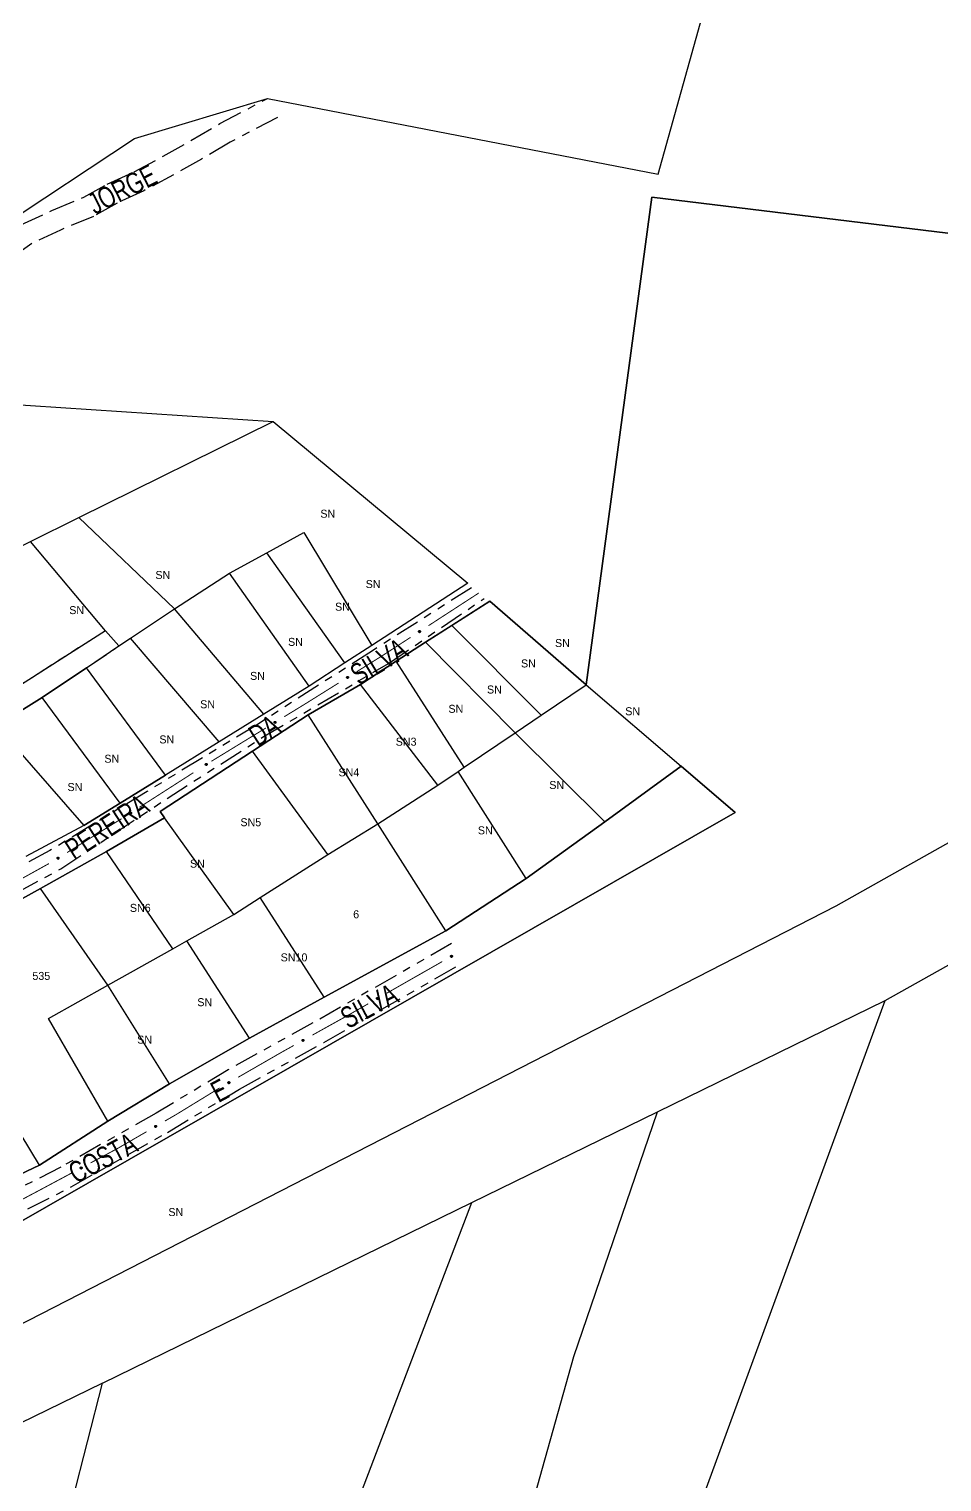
# Model space of a CAD drawing. Extents: x 209193 to 212081, y 4877574 to 4880493.
# Drawn here: x 210640.5 to 210811.7, y 4879240.6 to 4879512.9 of the extents above; entities that cross this region are included whole.
import ezdxf
from ezdxf.enums import TextEntityAlignment as Align

# ---------------------------------------------------------------- set-up
doc = ezdxf.new("R2010")
doc.units = 0
doc.header["$LTSCALE"] = 1.5
doc.header["$MEASUREMENT"] = 0
doc.linetypes.add('TRACO_25', pattern=[8, 3, -1, 1, -1, 1, -1])
for name, color, linetype in [('CD_MALHA_LOTES', 7, 'CONTINUOUS'), ('RU-QUADRA', 210, 'CONTINUOUS'), ('SV-EIXO-RUA-N-PAV', 6, 'CONTINUOUS'), ('SV-RUA-NAO-PAV', 7, 'CONTINUOUS'), ('SV-TXT-RUA-N-PAV', 7, 'CONTINUOUS'), ('Th_NmrPort', 1, 'CONTINUOUS')]:
    doc.layers.add(name, color=color, linetype=linetype)
doc.styles.add('ARIAL', font='ARIAL.SHX')

msp = doc.modelspace()

# ---------------------------------------------------------------- linework, layer by layer
at = {"layer": 'CD_MALHA_LOTES', "linetype": 'Continuous', "flags": 128}
for points in [[(210758.515058, 4879485.730795), (210823.265717, 4879717.469696), (210689.188066, 4879772.637011), (210555.510751, 4879827.852622), (210489.02467, 4879856.299485)], [(210609.577146, 4879458.925059), (210660.308192, 4879492.423602), (210685.238635, 4879499.938898), (210758.515058, 4879485.730795)], [(210757.322859, 4879481.463984), (210745.001286, 4879390.06336)], [(210845.242207, 4879470.73865), (210757.322859, 4879481.463984)], [(210600.893302, 4879445.00687), (210686.290642, 4879439.395131)], [(210649.828183, 4879421.386042), (210686.290642, 4879439.395131)], [(210686.290642, 4879439.395131), (210722.815154, 4879409.088703)], [(210640.767498, 4879416.910899), (210649.828183, 4879421.386042)], [(210667.782364, 4879404.313522), (210649.828183, 4879421.386042)], [(210625.83314, 4879409.534705), (210640.767498, 4879416.910899)], [(210654.856749, 4879400.1768), (210640.767498, 4879416.910899)], [(210685.083836, 4879414.77575), (210692.060939, 4879418.579325)], [(210692.060939, 4879418.579325), (210704.794923, 4879397.409021)], [(210678.106733, 4879410.972175), (210685.083836, 4879414.77575)], [(210699.763968, 4879394.148244), (210685.083836, 4879414.77575)], [(210667.782364, 4879404.313522), (210678.106733, 4879410.972175)], [(210693.056028, 4879389.800541), (210678.106733, 4879410.972175)], [(210722.815154, 4879409.088703), (210704.794923, 4879397.409021)], [(210726.915324, 4879405.746122), (210719.780466, 4879401.184072)], [(210745.001286, 4879390.06336), (210726.915324, 4879405.746122)], [(210659.531284, 4879398.777634), (210667.782364, 4879404.313522)], [(210684.568996, 4879384.546508), (210667.782364, 4879404.313522)], [(210654.856749, 4879400.1768), (210638.208766, 4879389.53693)], [(210657.369155, 4879397.326999), (210654.856749, 4879400.1768)], [(210719.780466, 4879401.184072), (210714.841193, 4879398.025885)], [(210736.550334, 4879384.336912), (210719.780466, 4879401.184072)], [(210879.530022, 4879397.819225), (210791.81646, 4879348.569604), (210611.944976, 4879256.315756)], [(210657.369155, 4879397.326999), (210659.531284, 4879398.777634)], [(210676.161538, 4879379.341736), (210659.531284, 4879398.777634)], [(210714.841193, 4879398.025885), (210709.373117, 4879394.469105)], [(210731.670537, 4879381.030314), (210714.841193, 4879398.025885)], [(210651.283747, 4879393.244123), (210657.369155, 4879397.326999)], [(210704.794923, 4879397.409021), (210699.763968, 4879394.148244)], [(210651.283747, 4879393.244123), (210642.987117, 4879387.677674)], [(210666.078318, 4879373.099557), (210651.283747, 4879393.244123)], [(210699.763968, 4879394.148244), (210693.056028, 4879389.800541)], [(210709.373117, 4879394.469105), (210702.687318, 4879390.120242)], [(210722.150935, 4879374.579739), (210709.373117, 4879394.469105)], [(210693.056028, 4879389.800541), (210684.568996, 4879384.546508)], [(210702.687318, 4879390.120242), (210692.89096, 4879384.434685)], [(210717.192703, 4879371.219992), (210702.687318, 4879390.120242)], [(210736.550334, 4879384.336912), (210745.001286, 4879390.06336)], [(210745.001286, 4879390.06336), (210762.822717, 4879374.787551)], [(210642.987117, 4879387.677674), (210634.40771, 4879382.342712)], [(210657.602345, 4879367.85237), (210642.987117, 4879387.677674)], [(210684.568996, 4879384.546508), (210676.161538, 4879379.341736)], [(210692.89096, 4879384.434685), (210682.413851, 4879377.590145)], [(210705.902494, 4879363.976796), (210692.89096, 4879384.434685)], [(210731.670537, 4879381.030314), (210736.550334, 4879384.336912)], [(210634.40771, 4879382.342712), (210650.822548, 4879363.655228)], [(210676.161538, 4879379.341736), (210666.078318, 4879373.099557)], [(210722.150935, 4879374.579739), (210731.670537, 4879381.030314)], [(210748.50579, 4879364.3414), (210731.670537, 4879381.030314)], [(210801.102063, 4879330.846707), (210888.086937, 4879379.621353)], [(210682.413851, 4879377.590145), (210665.099716, 4879366.279079)], [(210696.544022, 4879358.263351), (210682.413851, 4879377.590145)], [(210657.602345, 4879367.85237), (210666.078318, 4879373.099557)], [(210717.192703, 4879371.219992), (210720.986501, 4879373.790706)], [(210720.986501, 4879373.790706), (210722.150935, 4879374.579739)], [(210733.746693, 4879353.728409), (210720.986501, 4879373.790706)], [(210748.50579, 4879364.3414), (210762.822717, 4879374.787551)], [(210762.822717, 4879374.787551), (210772.966039, 4879366.093107)], [(210705.902494, 4879363.976796), (210717.192703, 4879371.219992)], [(210650.822548, 4879363.655228), (210657.602345, 4879367.85237)], [(210772.966039, 4879366.093107), (210613.582928, 4879274.969036)], [(210665.911146, 4879365.114344), (210655.017791, 4879358.809847)], [(210665.099716, 4879366.279079), (210665.911146, 4879365.114344)], [(210678.928677, 4879347.004795), (210665.911146, 4879365.114344)], [(210650.822548, 4879363.655228), (210639.94554, 4879357.85482)], [(210696.544022, 4879358.263351), (210705.902494, 4879363.976796)], [(210718.658435, 4879343.920772), (210705.902494, 4879363.976796)], [(210733.746693, 4879353.728409), (210748.50579, 4879364.3414)], [(210655.017791, 4879358.809847), (210642.647273, 4879351.869213)], [(210667.459659, 4879340.562677), (210655.017791, 4879358.809847)], [(210683.873325, 4879350.165085), (210696.544022, 4879358.263351)], [(210642.647273, 4879351.869213), (210618.245369, 4879338.299484)], [(210655.311955, 4879333.739344), (210642.647273, 4879351.869213)], [(210718.658435, 4879343.920772), (210733.746693, 4879353.728409)], [(210678.928677, 4879347.004795), (210683.873325, 4879350.165085)], [(210695.88345, 4879331.501087), (210683.873325, 4879350.165085)], [(210670.111932, 4879342.052452), (210678.928677, 4879347.004795)], [(210695.88345, 4879331.501087), (210718.658435, 4879343.920772)], [(210655.311955, 4879333.739344), (210667.459659, 4879340.562677)], [(210667.459659, 4879340.562677), (210670.111932, 4879342.052452)], [(210681.870333, 4879323.819482), (210670.111932, 4879342.052452)], [(210644.168389, 4879327.480032), (210655.311955, 4879333.739344)], [(210666.858262, 4879315.239404), (210655.311955, 4879333.739344)], [(210681.870333, 4879323.819482), (210695.88345, 4879331.501087)], [(210727.660055, 4879124.506461), (210755.189243, 4879202.531923), (210765.763661, 4879234.601706), (210801.102063, 4879330.846707)], [(210758.373879, 4879309.988942), (210801.102063, 4879330.846707)], [(210655.282357, 4879308.281874), (210644.168389, 4879327.480032)], [(210666.858262, 4879315.239404), (210681.870333, 4879323.819482)], [(210642.477073, 4879300.002184), (210630.450513, 4879319.774736)], [(210655.282357, 4879308.281874), (210666.858262, 4879315.239404)], [(210642.477073, 4879300.002184), (210655.282357, 4879308.281874)], [(210702.707526, 4879128.611858), (210729.049991, 4879215.605885), (210742.683222, 4879264.163189), (210758.373879, 4879309.988942)], [(210723.557572, 4879292.980751), (210758.373879, 4879309.988942)], [(210611.693158, 4879285.42859), (210642.477073, 4879300.002184)], [(210654.301172, 4879259.175582), (210723.557572, 4879292.980751)], [(210663.27845, 4879135.070436), (210723.557572, 4879292.980751)], [(210654.301172, 4879259.175582), (210610.310169, 4879237.698297)], [(210643.015815, 4879215.144157), (210654.301172, 4879259.175582)]]:
    msp.add_lwpolyline(points, dxfattribs=at)
at = {"layer": 'RU-QUADRA', "linetype": 'Continuous', "flags": 128}
for points in [[(210407.77189, 4879332.678868), (210421.326867, 4879330.506385), (210434.312021, 4879328.425228), (210446.76348, 4879326.871351), (210466.981039, 4879324.290386), (210475.154095, 4879322.999903), (210483.259535, 4879365.085842), (210487.628759, 4879392.685959), (210493.651011, 4879412.903518), (210502.684388, 4879449.89735), (210514.633277, 4879447.10423), (210504.649216, 4879411.630153), (210494.834827, 4879368.801463), (210526.687737, 4879407.702523), (210540.234176, 4879421.622322), (210547.354874, 4879427.608693), (210568.992278, 4879438.86832), (210587.300569, 4879447.514136), (210599.80622, 4879453.389236), (210609.577146, 4879458.925059), (210660.308192, 4879492.423602), (210685.238635, 4879499.938898), (210758.515058, 4879485.730795), (210823.265717, 4879717.469696)], [(210726.915324, 4879405.746122), (210745.001286, 4879390.06336), (210757.322859, 4879481.463984), (210845.242207, 4879470.73865)]]:
    msp.add_lwpolyline(points, dxfattribs=at)
at = {"layer": 'RU-QUADRA', "linetype": 'Continuous'}
for points in [[(210600.893302, 4879445.00687), (210686.290642, 4879439.395131), (210722.815154, 4879409.088703), (210704.794923, 4879397.409021), (210699.763968, 4879394.148244), (210693.056028, 4879389.800541), (210684.568996, 4879384.546508), (210676.161538, 4879379.341736), (210666.078318, 4879373.099557), (210657.602345, 4879367.85237), (210650.822548, 4879363.655228), (210639.94554, 4879357.85482)], [(210618.245369, 4879338.299484), (210642.647273, 4879351.869213), (210655.017791, 4879358.809847), (210665.911146, 4879365.114344), (210665.099716, 4879366.279079), (210682.413851, 4879377.590145), (210692.89096, 4879384.434685), (210702.687318, 4879390.120242), (210709.373117, 4879394.469105), (210714.841193, 4879398.025885), (210726.915324, 4879405.746122)], [(210634.40771, 4879382.342712), (210642.987117, 4879387.677674), (210651.283747, 4879393.244123), (210657.369155, 4879397.326999), (210654.856749, 4879400.1768), (210638.208766, 4879389.53693)], [(210613.582928, 4879274.969036), (210772.966039, 4879366.093107), (210762.822717, 4879374.787551), (210748.50579, 4879364.3414), (210733.746693, 4879353.728409), (210718.658435, 4879343.920772), (210695.88345, 4879331.501087), (210681.870333, 4879323.819482), (210666.858262, 4879315.239404), (210655.282357, 4879308.281874), (210642.477073, 4879300.002184), (210611.693158, 4879285.42859)]]:
    msp.add_lwpolyline(points, dxfattribs=at)
at = {"layer": 'SV-EIXO-RUA-N-PAV', "const_width": 0.18}
for points in [[(210715.429071, 4879401.122517), (210724.653489, 4879407.115022)], [(210724.653489, 4879407.115022), (210724.841149, 4879407.236933)], [(210706.919328, 4879395.59429), (210712.074737, 4879398.943425)], [(210701.956638, 4879392.492609), (210706.19663, 4879395.142604)], [(210706.19663, 4879395.142604), (210706.919328, 4879395.59429)], [(210692.267913, 4879386.437155), (210698.564645, 4879390.372613)], [(210688.364836, 4879384.051176), (210691.777665, 4879386.137464)], [(210691.777665, 4879386.137464), (210692.267913, 4879386.437155)], [(210674.71352, 4879375.706025), (210684.952007, 4879381.964888)], [(210661.230759, 4879367.091643), (210671.333309, 4879373.567636)], [(210647.665371, 4879358.608014), (210657.857994, 4879364.941295)], [(210633.747789, 4879350.721457), (210644.246507, 4879356.533248)], [(210707.590436, 4879332.234515), (210718.016515, 4879338.175632)], [(210699.962387, 4879327.887805), (210704.115076, 4879330.254142)], [(210693.650604, 4879324.381259), (210699.769705, 4879327.78076)], [(210699.769705, 4879327.78076), (210699.962387, 4879327.887805)], [(210687.536131, 4879320.973575), (210688.068487, 4879321.280083)], [(210688.068487, 4879321.280083), (210690.153975, 4879322.438687)], [(210679.736529, 4879316.482895), (210687.536131, 4879320.973575)], [(210668.12518, 4879309.506323), (210675.415568, 4879313.967606)], [(210675.415568, 4879313.967606), (210676.174587, 4879314.43208)], [(210676.174587, 4879314.43208), (210676.270039, 4879314.487037)], [(210666.001846, 4879308.278233), (210667.733126, 4879309.279568)], [(210667.733126, 4879309.279568), (210668.12518, 4879309.506323)], [(210657.012193, 4879303.078812), (210662.539287, 4879306.275564)], [(210652.060131, 4879300.43202), (210656.469789, 4879302.788907)], [(210656.469789, 4879302.788907), (210657.012193, 4879303.078812)], [(210643.075906, 4879295.630107), (210648.532404, 4879298.546511)], [(210637.944171, 4879292.899459), (210642.358176, 4879295.248195)], [(210642.358176, 4879295.248195), (210643.075906, 4879295.630107)]]:
    msp.add_lwpolyline(points, dxfattribs=at)
at = {"layer": 'SV-EIXO-RUA-N-PAV'}
for points in [[(210713.571447, 4879400.047009), (210713.580929, 4879400.09499), (210713.59889, 4879400.134288), (210713.623304, 4879400.162752), (210713.651437, 4879400.182281), (210713.682468, 4879400.199017), (210713.717477, 4879400.208989), (210713.758784, 4879400.211449), (210713.806982, 4879400.202275), (210713.84603, 4879400.18123), (210713.875217, 4879400.158788), (210713.897269, 4879400.130625), (210713.913022, 4879400.100207), (210713.922178, 4879400.0635), (210713.924262, 4879400.021614), (210713.913864, 4879399.973373), (210713.895992, 4879399.934967), (210713.871655, 4879399.908055), (210713.843201, 4879399.886065), (210713.811316, 4879399.869357), (210713.776894, 4879399.859767), (210713.734718, 4879399.857745), (210713.68724, 4879399.868638), (210713.648731, 4879399.886026), (210713.621484, 4879399.909979), (210713.600466, 4879399.938479), (210713.583301, 4879399.969399), (210713.571812, 4879400.004174), (210713.571447, 4879400.047009)], [(210700.080458, 4879391.449809), (210700.090779, 4879391.497616), (210700.109426, 4879391.536593), (210700.134335, 4879391.564625), (210700.162805, 4879391.583658), (210700.194125, 4879391.599848), (210700.229303, 4879391.609205), (210700.270647, 4879391.610941), (210700.318677, 4879391.600924), (210700.35735, 4879391.579198), (210700.386139, 4879391.556248), (210700.407694, 4879391.527704), (210700.422913, 4879391.497014), (210700.431423, 4879391.460152), (210700.432774, 4879391.418237), (210700.421533, 4879391.370185), (210700.40299, 4879391.332098), (210700.378185, 4879391.305616), (210700.349351, 4879391.284128), (210700.317178, 4879391.267982), (210700.282593, 4879391.258996), (210700.240389, 4879391.257713), (210700.193108, 4879391.269436), (210700.15491, 4879391.287496), (210700.128087, 4879391.311923), (210700.107571, 4879391.340787), (210700.09095, 4879391.372003), (210700.080072, 4879391.406973), (210700.080458, 4879391.449809)], [(210686.478417, 4879383.027014), (210686.489212, 4879383.074716), (210686.508243, 4879383.113507), (210686.533429, 4879383.141291), (210686.562086, 4879383.16004), (210686.593565, 4879383.17592), (210686.628834, 4879383.184927), (210686.670193, 4879383.186254), (210686.718121, 4879383.175762), (210686.756577, 4879383.153654), (210686.785138, 4879383.13042), (210686.806409, 4879383.101663), (210686.821323, 4879383.070825), (210686.829468, 4879383.03388), (210686.830403, 4879382.991953), (210686.818686, 4879382.944015), (210686.799767, 4879382.906114), (210686.774701, 4879382.879879), (210686.745656, 4879382.858677), (210686.713324, 4879382.842851), (210686.678652, 4879382.834208), (210686.636437, 4879382.833343), (210686.589275, 4879382.845534), (210686.551258, 4879382.863972), (210686.524678, 4879382.888663), (210686.504449, 4879382.917729), (210686.488138, 4879382.949108), (210686.477607, 4879382.984184), (210686.478417, 4879383.027014)], [(210673.577415, 4879375.140535), (210673.588209, 4879375.188237), (210673.607241, 4879375.227028), (210673.632426, 4879375.254813), (210673.661084, 4879375.273562), (210673.692563, 4879375.289441), (210673.727832, 4879375.298449), (210673.769191, 4879375.299775), (210673.817119, 4879375.289283), (210673.855575, 4879375.267175), (210673.884136, 4879375.243941), (210673.905407, 4879375.215184), (210673.92032, 4879375.184346), (210673.928466, 4879375.147401), (210673.929401, 4879375.105474), (210673.917684, 4879375.057536), (210673.898765, 4879375.019635), (210673.873699, 4879374.9934), (210673.844653, 4879374.972199), (210673.812322, 4879374.956372), (210673.77765, 4879374.94773), (210673.735434, 4879374.946864), (210673.688273, 4879374.959056), (210673.650256, 4879374.977493), (210673.623676, 4879375.002184), (210673.603446, 4879375.03125), (210673.587136, 4879375.062629), (210673.576605, 4879375.097705), (210673.577415, 4879375.140535)], [(210659.366632, 4879366.027446), (210659.376406, 4879366.075368), (210659.394605, 4879366.114556), (210659.419192, 4879366.142871), (210659.447443, 4879366.162228), (210659.478575, 4879366.178776), (210659.513644, 4879366.188534), (210659.554965, 4879366.190743), (210659.603106, 4879366.181277), (210659.642025, 4879366.159995), (210659.671076, 4879366.137376), (210659.692956, 4879366.109079), (210659.708524, 4879366.078567), (210659.717456, 4879366.041804), (210659.719286, 4879365.999907), (210659.708595, 4879365.951729), (210659.69049, 4879365.913433), (210659.665989, 4879365.886669), (210659.637403, 4879365.864852), (210659.605417, 4879365.848339), (210659.570937, 4879365.838958), (210659.52875, 4879365.837192), (210659.481339, 4879365.848374), (210659.442937, 4879365.865996), (210659.415836, 4879365.890114), (210659.394991, 4879365.918741), (210659.378014, 4879365.949765), (210659.366737, 4879365.984608), (210659.366632, 4879366.027446)], [(210645.786463, 4879357.570137), (210645.796909, 4879357.617917), (210645.815658, 4879357.656845), (210645.84064, 4879357.684813), (210645.86916, 4879357.70377), (210645.900523, 4879357.719878), (210645.935725, 4879357.729143), (210645.977074, 4879357.730771), (210646.025077, 4879357.720628), (210646.063693, 4879357.698801), (210646.092422, 4879357.675775), (210646.113902, 4879357.647174), (210646.12904, 4879357.616445), (210646.137454, 4879357.579561), (210646.138694, 4879357.537642), (210646.127327, 4879357.489619), (210646.108685, 4879357.451581), (210646.083811, 4879357.425165), (210646.05492, 4879357.403752), (210646.022705, 4879357.387691), (210645.988097, 4879357.378796), (210645.945889, 4879357.377623), (210645.89864, 4879357.38947), (210645.860489, 4879357.407631), (210645.83373, 4879357.432127), (210645.813289, 4879357.461045), (210645.796751, 4879357.492304), (210645.785965, 4879357.527303), (210645.786463, 4879357.570137)], [(210719.574859, 4879339.190326), (210719.587115, 4879339.237674), (210719.60733, 4879339.275861), (210719.633358, 4879339.302858), (210719.662578, 4879339.320717), (210719.69453, 4879339.335621), (210719.73006, 4879339.34354), (210719.77144, 4879339.343595), (210719.819023, 4879339.331634), (210719.856781, 4879339.308354), (210719.884614, 4879339.284253), (210719.904991, 4879339.254856), (210719.918949, 4879339.223573), (210719.925955, 4879339.186395), (210719.9256, 4879339.14446), (210719.912415, 4879339.096904), (210719.89234, 4879339.059603), (210719.866479, 4879339.034151), (210719.836795, 4879339.013852), (210719.803993, 4879338.999028), (210719.769071, 4879338.991455), (210719.726849, 4879338.991888), (210719.680085, 4879339.005524), (210719.642652, 4879339.025122), (210719.616844, 4879339.050618), (210719.597518, 4879339.080292), (210719.58218, 4879339.112158), (210719.572732, 4879339.147541), (210719.574859, 4879339.190326)], [(210705.673421, 4879331.268836), (210705.685676, 4879331.316183), (210705.705892, 4879331.354371), (210705.731919, 4879331.381368), (210705.76114, 4879331.399227), (210705.793092, 4879331.414131), (210705.828621, 4879331.42205), (210705.870002, 4879331.422104), (210705.917585, 4879331.410143), (210705.955343, 4879331.386864), (210705.983175, 4879331.362763), (210706.003552, 4879331.333365), (210706.017511, 4879331.302083), (210706.024516, 4879331.264905), (210706.024162, 4879331.222969), (210706.010977, 4879331.175414), (210705.990901, 4879331.138112), (210705.965041, 4879331.112661), (210705.935357, 4879331.092362), (210705.902554, 4879331.077537), (210705.867633, 4879331.069965), (210705.825411, 4879331.070398), (210705.778646, 4879331.084033), (210705.741214, 4879331.103631), (210705.715406, 4879331.129128), (210705.696079, 4879331.158802), (210705.680741, 4879331.190667), (210705.671294, 4879331.226051), (210705.673421, 4879331.268836)], [(210691.72323, 4879323.436423), (210691.735998, 4879323.483636), (210691.756627, 4879323.521601), (210691.782946, 4879323.548315), (210691.812358, 4879323.565856), (210691.84447, 4879323.580413), (210691.880083, 4879323.587946), (210691.921462, 4879323.587552), (210691.968912, 4879323.575075), (210692.006415, 4879323.551388), (210692.033985, 4879323.526986), (210692.054042, 4879323.49737), (210692.067661, 4879323.465938), (210692.074262, 4879323.428686), (210692.073453, 4879323.386757), (210692.059753, 4879323.339347), (210692.039275, 4879323.302266), (210692.013139, 4879323.277096), (210691.983237, 4879323.25712), (210691.950276, 4879323.242652), (210691.915275, 4879323.235459), (210691.87306, 4879323.236349), (210691.826446, 4879323.250491), (210691.789228, 4879323.270494), (210691.763698, 4879323.296269), (210691.744694, 4879323.32615), (210691.729703, 4879323.35818), (210691.72064, 4879323.393664), (210691.72323, 4879323.436423)], [(210677.823841, 4879315.508673), (210677.835886, 4879315.556075), (210677.85593, 4879315.594352), (210677.881837, 4879315.621465), (210677.910978, 4879315.639455), (210677.942863, 4879315.654501), (210677.978357, 4879315.662578), (210678.019737, 4879315.662817), (210678.067372, 4879315.651069), (210678.105234, 4879315.627958), (210678.133174, 4879315.603981), (210678.153682, 4879315.574675), (210678.16778, 4879315.543455), (210678.174951, 4879315.506309), (210678.174784, 4879315.464372), (210678.161811, 4879315.416759), (210678.141902, 4879315.379368), (210678.116155, 4879315.353801), (210678.086562, 4879315.33337), (210678.053826, 4879315.318399), (210678.018939, 4879315.310671), (210677.976715, 4879315.310915), (210677.92989, 4879315.324342), (210677.892371, 4879315.343773), (210677.866449, 4879315.369154), (210677.846991, 4879315.398742), (210677.831511, 4879315.430538), (210677.821906, 4879315.46588), (210677.823841, 4879315.508673)], [(210664.091077, 4879307.300253), (210664.103029, 4879307.347678), (210664.122998, 4879307.385994), (210664.148852, 4879307.413158), (210664.177957, 4879307.431205), (210664.209812, 4879307.446314), (210664.24529, 4879307.454461), (210664.28667, 4879307.454782), (210664.334328, 4879307.443127), (210664.372235, 4879307.42009), (210664.400222, 4879307.396169), (210664.420788, 4879307.366903), (210664.434947, 4879307.335711), (210664.442191, 4879307.298579), (210664.442106, 4879307.256642), (210664.429227, 4879307.209003), (210664.409392, 4879307.171573), (210664.383695, 4879307.145955), (210664.354143, 4879307.125466), (210664.321436, 4879307.110431), (210664.286564, 4879307.102634), (210664.24434, 4879307.102796), (210664.197489, 4879307.116131), (210664.159931, 4879307.135487), (210664.13396, 4879307.160818), (210664.114443, 4879307.190367), (210664.0989, 4879307.222133), (210664.089226, 4879307.257455), (210664.091077, 4879307.300253)], [(210650.117661, 4879299.518621), (210650.131195, 4879299.56562), (210650.152438, 4879299.603245), (210650.179187, 4879299.629528), (210650.208881, 4879299.646589), (210650.241224, 4879299.660622), (210650.276955, 4879299.667576), (210650.318322, 4879299.666509), (210650.365563, 4879299.653264), (210650.402677, 4879299.62897), (210650.429847, 4879299.604124), (210650.44942, 4879299.574185), (210650.462526, 4879299.542536), (210650.468522, 4879299.505182), (210650.467032, 4879299.463272), (210650.452563, 4879299.416091), (210650.431485, 4879299.379347), (210650.404944, 4879299.354605), (210650.374722, 4879299.335118), (210650.341529, 4879299.321187), (210650.306416, 4879299.314563), (210650.264221, 4879299.316139), (210650.217843, 4879299.331037), (210650.180955, 4879299.351641), (210650.155847, 4879299.377828), (210650.137332, 4879299.408014), (210650.122862, 4879299.440284), (210650.114377, 4879299.47591), (210650.117661, 4879299.518621)]]:
    msp.add_lwpolyline(points, close=True, dxfattribs=at)
for points in [[(210713.571447, 4879400.047009), (210713.758784, 4879400.211449)], [(210713.571812, 4879400.004174), (210713.806982, 4879400.202275)], [(210713.573314, 4879400.024541), (210713.780953, 4879400.203364)], [(210713.577674, 4879400.072935), (210713.732159, 4879400.205837)], [(210713.580929, 4879400.09499), (210713.717477, 4879400.208989)], [(210713.5816, 4879399.989245), (210713.822422, 4879400.189625)], [(210713.583301, 4879399.969399), (210713.84603, 4879400.18123)], [(210713.591071, 4879400.117436), (210713.693086, 4879400.198353)], [(210713.594462, 4879399.956921), (210713.85548, 4879400.168794)], [(210713.59889, 4879400.134288), (210713.682468, 4879400.199017)], [(210713.600466, 4879399.938479), (210713.875217, 4879400.158788)], [(210713.613389, 4879399.925283), (210713.886192, 4879400.141557)], [(210713.621484, 4879399.909979), (210713.897269, 4879400.130625)], [(210713.638437, 4879399.899249), (210713.902888, 4879400.113352)], [(210713.648731, 4879399.886026), (210713.913022, 4879400.100207)], [(210713.670351, 4879399.877675), (210713.914205, 4879400.078397)], [(210713.68724, 4879399.868638), (210713.922178, 4879400.0635)], [(210713.713366, 4879399.866566), (210713.920946, 4879400.040469)], [(210713.734718, 4879399.857745), (210713.924262, 4879400.021614)], [(210713.759128, 4879399.863751), (210713.912811, 4879399.992878)], [(210713.776894, 4879399.859767), (210713.913864, 4879399.973373)], [(210713.797398, 4879399.86746), (210713.899814, 4879399.950264)], [(210713.811316, 4879399.869357), (210713.895992, 4879399.934967)], [(210700.080072, 4879391.406973), (210700.318677, 4879391.600924)], [(210700.080458, 4879391.449809), (210700.270647, 4879391.610941)], [(210700.081931, 4879391.427311), (210700.29267, 4879391.602469)], [(210700.087138, 4879391.475621), (210700.243927, 4879391.605796)], [(210700.089597, 4879391.391875), (210700.333893, 4879391.588005)], [(210700.090779, 4879391.497616), (210700.229303, 4879391.609205)], [(210700.09095, 4879391.372003), (210700.35735, 4879391.579198)], [(210700.101313, 4879391.51988), (210700.20473, 4879391.598998)], [(210700.101891, 4879391.359331), (210700.366581, 4879391.566599)], [(210700.107571, 4879391.340787), (210700.386139, 4879391.556248)], [(210700.109426, 4879391.536593), (210700.194125, 4879391.599848)], [(210700.120261, 4879391.327366), (210700.396811, 4879391.538828)], [(210700.128087, 4879391.311923), (210700.407694, 4879391.527704)], [(210700.144849, 4879391.300897), (210700.41301, 4879391.510334)], [(210700.15491, 4879391.287496), (210700.422913, 4879391.497014)], [(210700.176381, 4879391.278767), (210700.423713, 4879391.475187)], [(210700.193108, 4879391.269436), (210700.431423, 4879391.460152)], [(210700.219194, 4879391.266907), (210700.429788, 4879391.437147)], [(210700.240389, 4879391.257713), (210700.432774, 4879391.418237)], [(210700.2649, 4879391.263291), (210700.420821, 4879391.389705)], [(210700.282593, 4879391.258996), (210700.421533, 4879391.370185)], [(210700.303229, 4879391.266328), (210700.40708, 4879391.347326)], [(210700.317178, 4879391.267982), (210700.40299, 4879391.332098)], [(210686.477607, 4879382.984184), (210686.718121, 4879383.175762)], [(210686.478417, 4879383.027014), (210686.670193, 4879383.186254)], [(210686.479668, 4879383.004503), (210686.692132, 4879383.177565)], [(210686.485353, 4879383.052759), (210686.643424, 4879383.181374)], [(210686.486982, 4879382.968992), (210686.733209, 4879383.162693)], [(210686.488138, 4879382.949108), (210686.756577, 4879383.153654)], [(210686.489212, 4879383.074716), (210686.628834, 4879383.184927)], [(210686.498953, 4879382.936328), (210686.765683, 4879383.140964)], [(210686.499965, 4879383.096876), (210686.604161, 4879383.174965)], [(210686.504449, 4879382.917729), (210686.785138, 4879383.13042)], [(210686.508243, 4879383.113507), (210686.593565, 4879383.17592)], [(210686.517005, 4879382.904183), (210686.795636, 4879383.112895)], [(210686.524678, 4879382.888663), (210686.806409, 4879383.101663)], [(210686.54133, 4879382.877471), (210686.811553, 4879383.084242)], [(210686.551258, 4879382.863972), (210686.821323, 4879383.070825)], [(210686.572641, 4879382.85503), (210686.821907, 4879383.04899)], [(210686.589275, 4879382.845534), (210686.829468, 4879383.03388)], [(210686.615334, 4879382.842746), (210686.827605, 4879383.010892)], [(210686.636437, 4879382.833343), (210686.830403, 4879382.991953)], [(210686.661002, 4879382.838678), (210686.818168, 4879382.963541)], [(210686.678652, 4879382.834208), (210686.818686, 4879382.944015)], [(210686.69936, 4879382.841335), (210686.804008, 4879382.9213)], [(210686.713324, 4879382.842851), (210686.799767, 4879382.906114)], [(210673.576605, 4879375.097705), (210673.817119, 4879375.289283)], [(210673.577415, 4879375.140535), (210673.769191, 4879375.299775)], [(210673.578665, 4879375.118024), (210673.791129, 4879375.291086)], [(210673.584351, 4879375.16628), (210673.742421, 4879375.294895)], [(210673.58598, 4879375.082514), (210673.832206, 4879375.276214)], [(210673.587136, 4879375.062629), (210673.855575, 4879375.267175)], [(210673.588209, 4879375.188237), (210673.727832, 4879375.298449)], [(210673.597951, 4879375.04985), (210673.864681, 4879375.254485)], [(210673.598963, 4879375.210397), (210673.703159, 4879375.288486)], [(210673.603446, 4879375.03125), (210673.884136, 4879375.243941)], [(210673.607241, 4879375.227028), (210673.692563, 4879375.289441)], [(210673.616003, 4879375.017704), (210673.894634, 4879375.226416)], [(210673.623676, 4879375.002184), (210673.905407, 4879375.215184)], [(210673.640328, 4879374.990993), (210673.91055, 4879375.197763)], [(210673.650256, 4879374.977493), (210673.92032, 4879375.184346)], [(210673.671638, 4879374.968552), (210673.920905, 4879375.162512)], [(210673.688273, 4879374.959056), (210673.928466, 4879375.147401)], [(210673.714332, 4879374.956268), (210673.926603, 4879375.124413)], [(210673.735434, 4879374.946864), (210673.929401, 4879375.105474)], [(210673.76, 4879374.952199), (210673.917165, 4879375.077063)], [(210673.77765, 4879374.94773), (210673.917684, 4879375.057536)], [(210673.798357, 4879374.954857), (210673.903006, 4879375.034822)], [(210673.812322, 4879374.956372), (210673.898765, 4879375.019635)], [(210659.366632, 4879366.027446), (210659.554965, 4879366.190743)], [(210659.366737, 4879365.984608), (210659.603106, 4879366.181277)], [(210659.368363, 4879366.004967), (210659.577084, 4879366.182524)], [(210659.373017, 4879366.053333), (210659.528306, 4879366.185293)], [(210659.376406, 4879366.075368), (210659.513644, 4879366.188534)], [(210659.376434, 4879365.96962), (210659.618469, 4879366.168533)], [(210659.378014, 4879365.949765), (210659.642025, 4879366.159995)], [(210659.386684, 4879366.097752), (210659.489189, 4879366.178047)], [(210659.389099, 4879365.937219), (210659.6514, 4879366.147502)], [(210659.394605, 4879366.114556), (210659.478575, 4879366.178776)], [(210659.394991, 4879365.918741), (210659.671076, 4879366.137376)], [(210659.407833, 4879365.905466), (210659.681946, 4879366.120079)], [(210659.415836, 4879365.890114), (210659.692956, 4879366.109079)], [(210659.432723, 4879365.87928), (210659.69847, 4879366.091772)], [(210659.442937, 4879365.865996), (210659.708524, 4879366.078567)], [(210659.464505, 4879365.857513), (210659.709575, 4879366.05675)], [(210659.481339, 4879365.848374), (210659.717456, 4879366.041804)], [(210659.507451, 4879365.846143), (210659.716084, 4879366.018781)], [(210659.52875, 4879365.837192), (210659.719286, 4879365.999907)], [(210659.553196, 4879365.84305), (210659.70766, 4879365.97124)], [(210659.570937, 4879365.838958), (210659.708595, 4879365.951729)], [(210659.591488, 4879365.846526), (210659.694405, 4879365.928707)], [(210659.605417, 4879365.848339), (210659.69049, 4879365.913433)], [(210645.785965, 4879357.527303), (210646.025077, 4879357.720628)], [(210645.786463, 4879357.570137), (210645.977074, 4879357.730771)], [(210645.787877, 4879357.547637), (210645.999075, 4879357.722241)], [(210645.793211, 4879357.595932), (210645.95034, 4879357.725696)], [(210645.79545, 4879357.51218), (210646.040259, 4879357.707669)], [(210645.796751, 4879357.492304), (210646.063693, 4879357.698801)], [(210645.796909, 4879357.617917), (210645.935725, 4879357.729143)], [(210645.807501, 4879357.640154), (210645.911125, 4879357.719001)], [(210645.807659, 4879357.479604), (210646.072891, 4879357.686177)], [(210645.813289, 4879357.461045), (210646.092422, 4879357.675775)], [(210645.815658, 4879357.656845), (210645.900523, 4879357.719878)], [(210645.825944, 4879357.447591), (210646.103048, 4879357.658327)], [(210645.83373, 4879357.432127), (210646.113902, 4879357.647174)], [(210645.850463, 4879357.421057), (210646.119172, 4879357.629791)], [(210645.860489, 4879357.407631), (210646.12904, 4879357.616445)], [(210645.881936, 4879357.398845), (210646.129783, 4879357.594616)], [(210645.89864, 4879357.38947), (210646.137454, 4879357.579561)], [(210645.924718, 4879357.386872), (210646.135758, 4879357.55656)], [(210645.945889, 4879357.377623), (210646.138694, 4879357.537642)], [(210645.970415, 4879357.383137), (210646.126666, 4879357.509142)], [(210645.988097, 4879357.378796), (210646.127327, 4879357.489619)], [(210646.008752, 4879357.386073), (210646.112815, 4879357.466799)], [(210646.022705, 4879357.387691), (210646.108685, 4879357.451581)], [(210719.572732, 4879339.147541), (210719.819023, 4879339.331634)], [(210719.574859, 4879339.190326), (210719.77144, 4879339.343595)], [(210719.575417, 4879339.167787), (210719.793101, 4879339.334235)], [(210719.581636, 4879339.132068), (210719.833701, 4879339.318107)], [(210719.58218, 4879339.112158), (210719.856781, 4879339.308354)], [(210719.582583, 4879339.215845), (210719.744533, 4879339.33954)], [(210719.587115, 4879339.237674), (210719.73006, 4879339.34354)], [(210719.592597, 4879339.099052), (210719.865493, 4879339.29539)], [(210719.597518, 4879339.080292), (210719.884614, 4879339.284253)], [(210719.598545, 4879339.259492), (210719.705092, 4879339.334341)], [(210719.60733, 4879339.275861), (210719.69453, 4879339.335621)], [(210719.609652, 4879339.066366), (210719.894568, 4879339.266413)], [(210719.616844, 4879339.050618), (210719.904991, 4879339.254856)], [(210719.633144, 4879339.03892), (210719.909596, 4879339.237284)], [(210719.642652, 4879339.025122), (210719.918949, 4879339.223573)], [(210719.66375, 4879339.015527), (210719.918862, 4879339.201731)], [(210719.680085, 4879339.005524), (210719.925955, 4879339.186395)], [(210719.706046, 4879339.001936), (210719.923386, 4879339.163476)], [(210719.726849, 4879338.991888), (210719.9256, 4879339.14446)], [(210719.751567, 4879338.996465), (210719.912497, 4879339.116438)], [(210719.769071, 4879338.991455), (210719.912415, 4879339.096904)], [(210719.789988, 4879338.997942), (210719.897045, 4879339.074652)], [(210719.803993, 4879338.999028), (210719.89234, 4879339.059603)], [(210705.671294, 4879331.226051), (210705.917585, 4879331.410143)], [(210705.673421, 4879331.268836), (210705.870002, 4879331.422104)], [(210705.673978, 4879331.246297), (210705.891663, 4879331.412745)], [(210705.680197, 4879331.210578), (210705.932263, 4879331.396617)], [(210705.680741, 4879331.190667), (210705.955343, 4879331.386864)], [(210705.681144, 4879331.294355), (210705.843095, 4879331.41805)], [(210705.685676, 4879331.316183), (210705.828621, 4879331.42205)], [(210705.691159, 4879331.177562), (210705.964054, 4879331.3739)], [(210705.696079, 4879331.158802), (210705.983175, 4879331.362763)], [(210705.697106, 4879331.338002), (210705.803654, 4879331.412851)], [(210705.705892, 4879331.354371), (210705.793092, 4879331.414131)], [(210705.708213, 4879331.144876), (210705.99313, 4879331.344923)], [(210705.715406, 4879331.129128), (210706.003552, 4879331.333365)], [(210705.731706, 4879331.11743), (210706.008158, 4879331.315794)], [(210705.741214, 4879331.103631), (210706.017511, 4879331.302083)], [(210705.762312, 4879331.094037), (210706.017424, 4879331.280241)], [(210705.778646, 4879331.084033), (210706.024516, 4879331.264905)], [(210705.804607, 4879331.080446), (210706.021947, 4879331.241985)], [(210705.825411, 4879331.070398), (210706.024162, 4879331.222969)], [(210705.850129, 4879331.074975), (210706.011059, 4879331.194947)], [(210705.867633, 4879331.069965), (210706.010977, 4879331.175414)], [(210705.88855, 4879331.076452), (210705.995607, 4879331.153162)], [(210705.902554, 4879331.077537), (210705.990901, 4879331.138112)], [(210691.72064, 4879323.393664), (210691.968912, 4879323.575075)], [(210691.72323, 4879323.436423), (210691.921462, 4879323.587552)], [(210691.723543, 4879323.41388), (210691.94302, 4879323.577957)], [(210691.729375, 4879323.378096), (210691.983442, 4879323.561391)], [(210691.729703, 4879323.35818), (210692.006415, 4879323.551388)], [(210691.73123, 4879323.461858), (210691.894512, 4879323.583789)], [(210691.735998, 4879323.483636), (210691.880083, 4879323.587946)], [(210691.739977, 4879323.344962), (210692.014986, 4879323.53833)], [(210691.744694, 4879323.32615), (210692.033985, 4879323.526986)], [(210691.747664, 4879323.505329), (210691.855017, 4879323.579018)], [(210691.756627, 4879323.521601), (210691.84447, 4879323.580413)], [(210691.756677, 4879323.312094), (210692.043745, 4879323.50904)], [(210691.763698, 4879323.296269), (210692.054042, 4879323.49737)], [(210691.77987, 4879323.284394), (210692.058457, 4879323.47975)], [(210691.789228, 4879323.270494), (210692.067661, 4879323.465938)], [(210691.81022, 4879323.260671), (210692.067337, 4879323.444098)], [(210691.826446, 4879323.250491), (210692.074262, 4879323.428686)], [(210691.852366, 4879323.246622), (210692.071445, 4879323.405796)], [(210691.87306, 4879323.236349), (210692.073453, 4879323.386757)], [(210691.897825, 4879323.240658), (210692.060047, 4879323.358879)], [(210691.915275, 4879323.235459), (210692.059753, 4879323.339347)], [(210691.93626, 4879323.241718), (210692.044143, 4879323.317263)], [(210691.950276, 4879323.242652), (210692.039275, 4879323.302266)], [(210677.821906, 4879315.46588), (210678.067372, 4879315.651069)], [(210677.823841, 4879315.508673), (210678.019737, 4879315.662817)], [(210677.824499, 4879315.486137), (210678.041439, 4879315.653554)], [(210677.830878, 4879315.450447), (210678.082111, 4879315.637608)], [(210677.831451, 4879315.534227), (210677.992848, 4879315.658643)], [(210677.831511, 4879315.430538), (210678.105234, 4879315.627958)], [(210677.835886, 4879315.556075), (210677.978357, 4879315.662578)], [(210677.841986, 4879315.417479), (210678.114003, 4879315.615033)], [(210677.846991, 4879315.398742), (210678.133174, 4879315.603981)], [(210677.847218, 4879315.577944), (210677.95343, 4879315.653268)], [(210677.85593, 4879315.594352), (210677.942863, 4879315.654501)], [(210677.859187, 4879315.38487), (210678.143208, 4879315.586186)], [(210677.866449, 4879315.369154), (210678.153682, 4879315.574675)], [(210677.882801, 4879315.357529), (210678.158366, 4879315.557125)], [(210677.892371, 4879315.343773), (210678.16778, 4879315.543455)], [(210677.913511, 4879315.334272), (210678.16779, 4879315.521613)], [(210677.92989, 4879315.324342), (210678.174951, 4879315.506309)], [(210677.955867, 4879315.32087), (210678.172484, 4879315.483378)], [(210677.976715, 4879315.310915), (210678.174784, 4879315.464372)], [(210678.001412, 4879315.315603), (210678.161806, 4879315.436292)], [(210678.018939, 4879315.310671), (210678.161811, 4879315.416759)], [(210678.039826, 4879315.317251), (210678.14654, 4879315.394438)], [(210678.053826, 4879315.318399), (210678.141902, 4879315.379368)], [(210664.089226, 4879307.257455), (210664.334328, 4879307.443127)], [(210664.091077, 4879307.300253), (210664.28667, 4879307.454782)], [(210664.09178, 4879307.277718), (210664.30839, 4879307.445561)], [(210664.098228, 4879307.24204), (210664.349093, 4879307.429695)], [(210664.098637, 4879307.325821), (210664.259789, 4879307.450554)], [(210664.0989, 4879307.222133), (210664.372235, 4879307.42009)], [(210664.103029, 4879307.347678), (210664.24529, 4879307.454461)], [(210664.109402, 4879307.209095), (210664.38103, 4879307.407182)], [(210664.114318, 4879307.36957), (210664.220382, 4879307.445102)], [(210664.114443, 4879307.190367), (210664.400222, 4879307.396169)], [(210664.122998, 4879307.385994), (210664.209812, 4879307.446314)], [(210664.126666, 4879307.176519), (210664.410291, 4879307.378393)], [(210664.13396, 4879307.160818), (210664.420788, 4879307.366903)], [(210664.150335, 4879307.149224), (210664.425506, 4879307.349362)], [(210664.159931, 4879307.135487), (210664.434947, 4879307.335711)], [(210664.18109, 4879307.126028), (210664.435, 4879307.313869)], [(210664.197489, 4879307.116131), (210664.442191, 4879307.298579)], [(210664.223472, 4879307.11271), (210664.43977, 4879307.275643)], [(210664.24434, 4879307.102796), (210664.442106, 4879307.256642)], [(210664.269028, 4879307.107532), (210664.429184, 4879307.228536)], [(210664.286564, 4879307.102634), (210664.429227, 4879307.209003)], [(210664.307439, 4879307.109256), (210664.414001, 4879307.186652)], [(210664.321436, 4879307.110431), (210664.409392, 4879307.171573)], [(210650.114377, 4879299.47591), (210650.365563, 4879299.653264)], [(210650.117608, 4879299.496076), (210650.339721, 4879299.656566)], [(210650.117661, 4879299.518621), (210650.318322, 4879299.666509)], [(210650.122858, 4879299.460202), (210650.37987, 4879299.639345)], [(210650.122862, 4879299.440284), (210650.402677, 4879299.62897)], [(210650.126074, 4879299.543922), (210650.291315, 4879299.663185)], [(210650.131195, 4879299.56562), (210650.276955, 4879299.667576)], [(210650.132921, 4879299.4269), (210650.411034, 4879299.615774)], [(210650.137332, 4879299.408014), (210650.429847, 4879299.604124)], [(210650.143212, 4879299.587121), (210650.251748, 4879299.659056)], [(210650.149084, 4879299.393765), (210650.439314, 4879299.586021)], [(210650.152438, 4879299.603245), (210650.241224, 4879299.660622)], [(210650.155847, 4879299.377828), (210650.44942, 4879299.574185)], [(210650.171824, 4879299.365692), (210650.453548, 4879299.556496)], [(210650.180955, 4879299.351641), (210650.462526, 4879299.542536)], [(210650.201785, 4879299.341479), (210650.461847, 4879299.520705)], [(210650.217843, 4879299.331037), (210650.468522, 4879299.505182)], [(210650.243697, 4879299.326747), (210650.465333, 4879299.482341)], [(210650.264221, 4879299.316139), (210650.467032, 4879299.463272)], [(210650.289053, 4879299.320045), (210650.453174, 4879299.435615)], [(210650.306416, 4879299.314563), (210650.452563, 4879299.416091)], [(210650.3275, 4879299.320481), (210650.436596, 4879299.394263)], [(210650.341529, 4879299.321187), (210650.431485, 4879299.379347)]]:
    msp.add_lwpolyline(points, dxfattribs=at)
at = {"layer": 'SV-RUA-NAO-PAV', "linetype": 'TRACO_25'}
for points in [[(210639.005583, 4879476.228642, 9.817605), (210644.801127, 4879478.938681, 9.817605), (210650.823599, 4879481.448723, 9.717222), (210655.199191, 4879483.908348, 9.616838), (210660.243831, 4879486.218945, 9.541551), (210665.688486, 4879489.135167, 9.516455), (210670.876696, 4879492.036799, 9.516455), (210676.283097, 4879495.230118, 9.466263), (210685.238635, 4879499.938898, 9.114921)], [(210687.100177, 4879496.398466, 9.114921), (210678.232194, 4879491.735722, 9.466263), (210672.87035, 4879488.56872, 9.516455), (210667.60919, 4879485.626289, 9.516455), (210662.022708, 4879482.634103, 9.541551), (210657.015165, 4879480.340497, 9.616838), (210652.579055, 4879477.846854, 9.717222), (210646.418436, 4879475.279235, 9.817605), (210641.03339, 4879472.761148, 9.817605), (210634.792433, 4879468.296772, 9.968181)], [(210719.774851, 4879341.526423, 9.968181), (210693.763373, 4879326.662721, 9.968181), (210677.886237, 4879317.879624, 9.968181), (210664.373781, 4879309.772151, 9.968181), (210646.469777, 4879299.637808, 9.968181), (210627.89015, 4879290.179089, 9.968181), (210611.337391, 4879283.760673, 9.968181), (210604.243351, 4879289.841278, 10.018373), (210593.095575, 4879297.61094, 10.269331), (210582.794678, 4879300.381038, 10.269331), (210554.922886, 4879306.225131, 10.269331), (210563.03036, 4879310.954491, 10.269331), (210592.757764, 4879327.169438, 10.269331), (210617.080185, 4879339.66846, 10.269331), (210646.469777, 4879355.545596, 10.269331), (210666.40065, 4879368.720241, 10.269331), (210684.304654, 4879380.205828, 10.269331), (210707.951452, 4879394.056096, 10.269331), (210725.855457, 4879406.217306, 10.269331)], [(210723.490777, 4879408.244175, 10.269331), (210704.91115, 4879396.420776, 10.269331), (210683.29122, 4879382.570508, 10.269331), (210662.684724, 4879370.071486, 10.269331), (210644.412249, 4879358.980438, 10.269331), (210615.215238, 4879343.20734, 10.269331)], [(210634.40771, 4879382.342712, 10.871633), (210642.987117, 4879387.677674, 10.871633), (210651.283747, 4879393.244123, 10.871633), (210657.369155, 4879397.326999, 10.871633), (210654.856749, 4879400.1768, 10.871633), (210638.208766, 4879389.53693, 10.871633)], [(210588.471491, 4879144.029776, 9.265496), (210587.6409, 4879145.764754, 9.265496), (210587.974723, 4879148.859363, 9.265496), (210605.585035, 4879238.599111, 9.616838), (210609.648334, 4879260.451686, 9.616838), (210612.350825, 4879272.275085, 9.616838), (210612.848577, 4879279.863402, 9.968181), (210629.598292, 4879286.35819, 9.968181), (210648.44847, 4879295.954644, 9.968181), (210666.478946, 4879306.160574, 9.968181), (210679.973866, 4879314.257526, 9.968181), (210695.81209, 4879323.019097, 9.968181), (210721.848712, 4879337.897166, 9.968181)]]:
    msp.add_polyline3d(points, dxfattribs=at)

# ---------------------------------------------------------------- texts
at = {"layer": 'SV-TXT-RUA-N-PAV', "style": 'ARIAL', "width": 0.7}
for s, rotation, p in [('JORGE', 27, (210652.885455, 4879478.090883)), ('SILVA', 31, (210702.377564, 4879389.833453)), ('DA', 33, (210683.460126, 4879378.347866)), ('PEREIRA', 33, (210649.003362, 4879357.065747)), ('SILVA', 28, (210700.350696, 4879325.480381)), ('E', 28, (210676.028275, 4879311.630113)), ('COSTA', 28, (210649.341174, 4879296.4286))]:
    msp.add_text(s, height=4, rotation=rotation, dxfattribs=at).set_placement(p)
at = {"layer": 'Th_NmrPort', "color": 1}
for s, p in [('SN', (210695.147836, 4879422.113066)), ('SN', (210664.214283, 4879410.632572)), ('SN', (210703.651905, 4879408.931759)), ('SN', (210648.056551, 4879404.041919)), ('SN', (210697.911658, 4879404.679724)), ('SN', (210689.088321, 4879398.08907)), ('SN', (210739.156395, 4879397.876468)), ('SN', (210732.778343, 4879394.049637)), ('SN', (210681.966528, 4879391.711018)), ('SN', (210726.400291, 4879389.159797)), ('SN', (210672.612051, 4879386.395974)), ('SN', (210719.171832, 4879385.545568)), ('SN', (210752.331224, 4879385.088059)), ('SN', (210664.958389, 4879379.805321)), ('SN3', (210709.285486, 4879379.380117)), ('SN', (210654.64684, 4879376.191091)), ('SN4', (210698.549463, 4879373.63987)), ('SN', (210647.737648, 4879370.876048)), ('SN', (210738.086908, 4879371.268946)), ('SN5', (210680.159048, 4879364.285394)), ('SN', (210724.692998, 4879362.764877)), ('SN', (210670.698271, 4879356.52543)), ('SN6', (210659.430379, 4879348.233963)), ('6', (210701.306807, 4879347.032348)), ('SN10', (210687.700296, 4879338.953482)), ('535', (210641.146629, 4879335.477858)), ('SN', (210672.074068, 4879330.555714)), ('SN', (210660.806176, 4879323.539856)), ('SN', (210666.652724, 4879291.224392))]:
    msp.add_text(s, height=1.5, dxfattribs=at).set_placement(p, align=Align.MIDDLE_LEFT)

doc.saveas('drawing.dxf')
